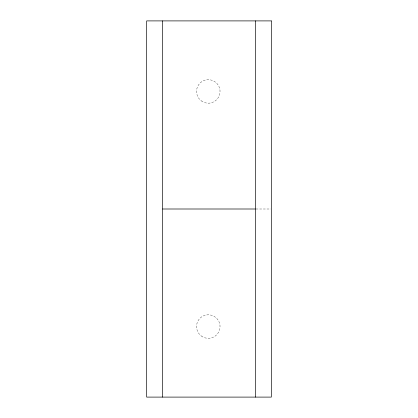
<?xml version="1.0" encoding="UTF-8"?>
<svg xmlns="http://www.w3.org/2000/svg" width="418" height="418" viewBox="0 0 418 418"><rect width="100%" height="100%" fill="white"/><g stroke="black" fill="none" stroke-linecap="round" stroke-linejoin="round"><path stroke-width="0.31" stroke-dasharray="2.09 1.57" d="M255.962 209L270.692 209M201.23 335.962A11.756 11.756 0 0 0 219.967 327.978A11.756 11.756 0 0 0 203.686 315.747A11.756 11.756 0 0 0 201.23 335.962M201.23 100.837A11.756 11.756 0 0 0 219.967 92.853A11.756 11.756 0 0 0 203.686 80.622A11.756 11.756 0 0 0 201.23 100.837"/><path stroke-width="0.63" d="M162.68 209L255.32 209M255.32 20.9L255.32 397.1M162.68 20.9L162.68 397.1M271.329 20.9L146.666 20.9L146.671 397.1L271.334 397.1L271.329 20.9"/></g></svg>
